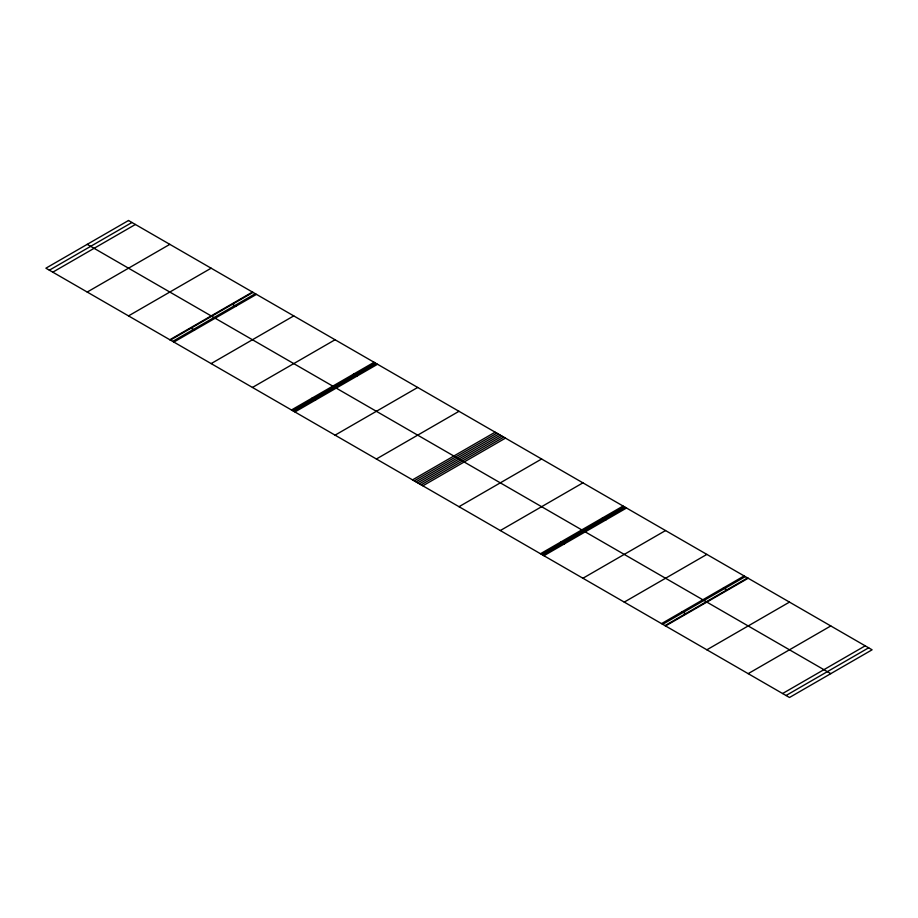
<?xml version="1.0" encoding="UTF-8"?>
<svg xmlns="http://www.w3.org/2000/svg" width="918" height="918" viewBox="0 0 918 918"><rect width="100%" height="100%" fill="white"/><g stroke="black" fill="none" stroke-linecap="round" stroke-linejoin="round"><path stroke-width="1.38" d="M49.343 270.19L131.963 222.489M52.785 272.176L135.405 224.474M87.21 292.05L169.83 244.349M128.52 315.895L211.14 268.194M169.83 339.752L252.45 292.05M170.404 340.085L253.024 292.383M172.699 341.404L255.319 293.703M173.846 342.07L256.466 294.368M211.14 363.597L293.76 315.895M252.45 387.453L335.07 339.752M291.465 409.979L374.085 362.277M292.613 410.633L375.233 362.943M293.76 411.298L376.38 363.597M294.907 411.964L377.527 364.262M335.07 435.155L417.69 387.453M376.38 459L459 411.298M412.526 479.873L495.146 432.171M414.248 480.86L496.868 433.158M415.969 481.858L498.589 434.157M417.69 482.845L500.31 435.155M419.411 483.843L502.031 436.142M421.132 484.842L503.752 437.14M422.854 485.829L505.474 438.127M459 506.702L541.62 459M500.31 530.547L582.93 482.845M540.472 553.738L623.092 506.036M541.62 554.403L624.24 506.702M542.767 555.057L625.387 507.367M543.915 555.723L626.535 508.021M582.93 578.248L665.55 530.547M624.24 602.105L706.86 554.403M661.534 623.632L744.154 575.93M662.681 624.297L745.301 576.596M664.976 625.617L747.596 577.915M665.55 625.95L748.17 578.248M706.86 649.806L789.48 602.105M748.17 673.651L830.79 625.95M782.595 693.526L865.215 645.824M786.038 695.511L868.658 647.81M232.369 304.306L235.811 306.291M353.43 374.2L356.873 376.185M602.438 517.959L605.88 519.955M723.499 587.853L726.941 589.849M87.21 244.349L830.79 673.651M191.059 328.151L194.501 330.147M312.12 398.045L315.562 400.041M561.127 541.815L564.57 543.8M682.189 611.709L685.631 613.694M128.52 220.504L45.9 268.194L789.48 697.496L872.1 649.806L128.52 220.504"/></g></svg>
